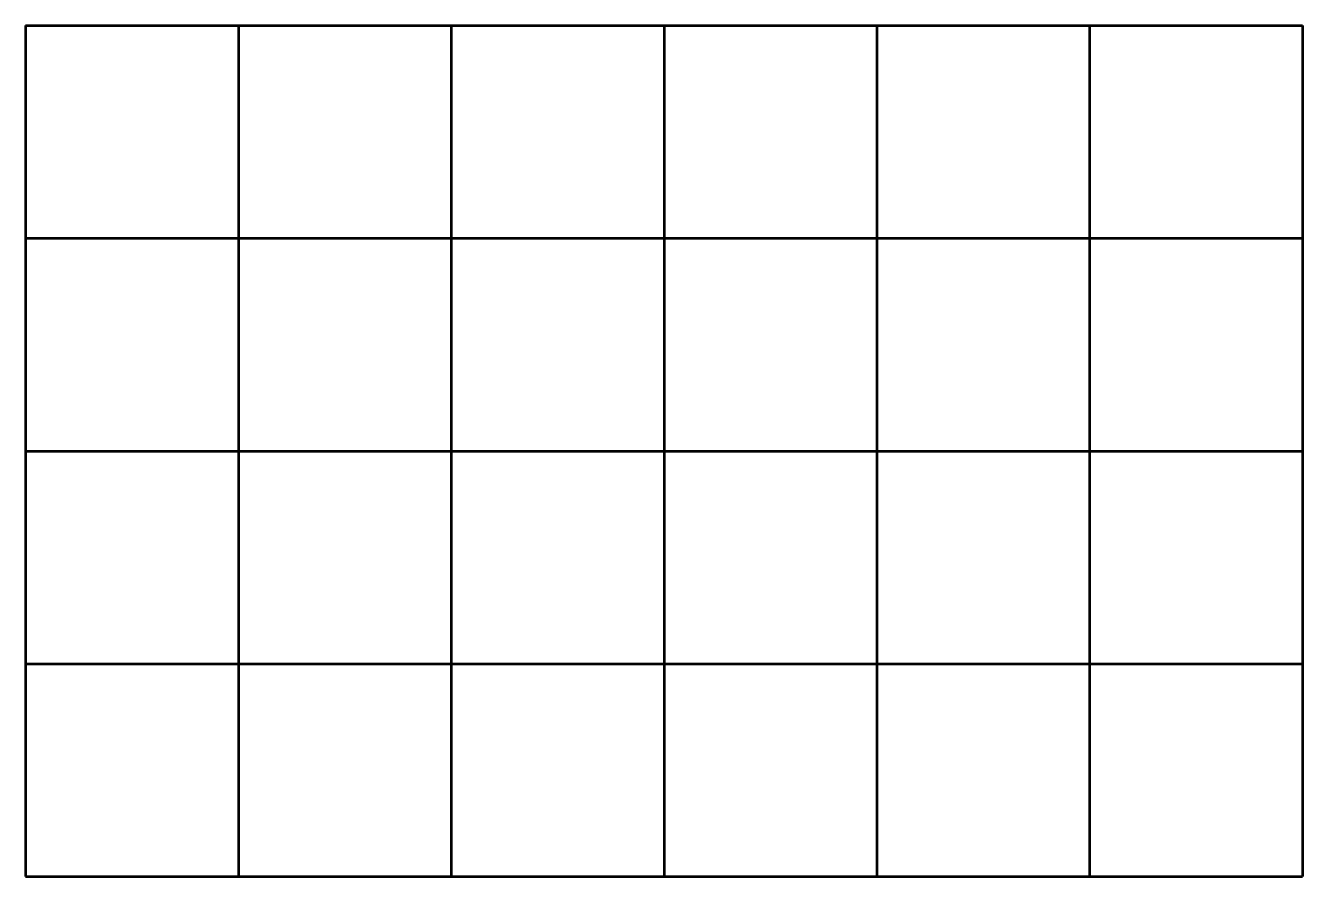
# Model space of a CAD drawing. Header units: centimetres. Extents: x -40.9 to 40.9, y -27.2 to 27.2.
import ezdxf

# ---------------------------------------------------------------- set-up
doc = ezdxf.new("R2010")
doc.units = ezdxf.units.CM
doc.header["$MEASUREMENT"] = 0
doc.layers.add('Layer 1', color=7, linetype='Continuous')

msp = doc.modelspace()

# ---------------------------------------------------------------- linework, layer by layer
at = {"layer": 'Layer 1', "lineweight": 53}
for points in [[(-40.875, 27.25), (-40.875, 27.25), (-40.875, -27.25), (-40.875, -27.25)], [(-27.25, 27.25), (-27.25, 27.25), (-27.25, -27.25), (-27.25, -27.25)], [(-13.625, 27.25), (-13.625, 27.25), (-13.625, -27.25), (-13.625, -27.25)], [(0, 27.25), (0, 27.25), (0, -27.25), (0, -27.25)], [(13.625, 27.25), (13.625, 27.25), (13.625, -27.25), (13.625, -27.25)], [(27.25, 27.25), (27.25, 27.25), (27.25, -27.25), (27.25, -27.25)], [(40.875, 27.25), (40.875, 27.25), (40.875, -27.25), (40.875, -27.25)]]:
    msp.add_open_spline(points, degree=3, dxfattribs=at)
at = {"layer": 'Layer 1', "color": 1, "lineweight": 53}
for points in [[(-40.875, 27.25), (-40.875, 27.25), (40.875, 27.25), (40.875, 27.25)], [(-40.875, 13.625), (-40.875, 13.625), (40.875, 13.625), (40.875, 13.625)], [(-40.875, 0), (-40.875, 0), (40.875, 0), (40.875, 0)], [(-40.875, -13.625), (-40.875, -13.625), (40.875, -13.625), (40.875, -13.625)], [(-40.875, -27.25), (-40.875, -27.25), (40.875, -27.25), (40.875, -27.25)]]:
    msp.add_open_spline(points, degree=3, dxfattribs=at)

doc.saveas('drawing.dxf')
